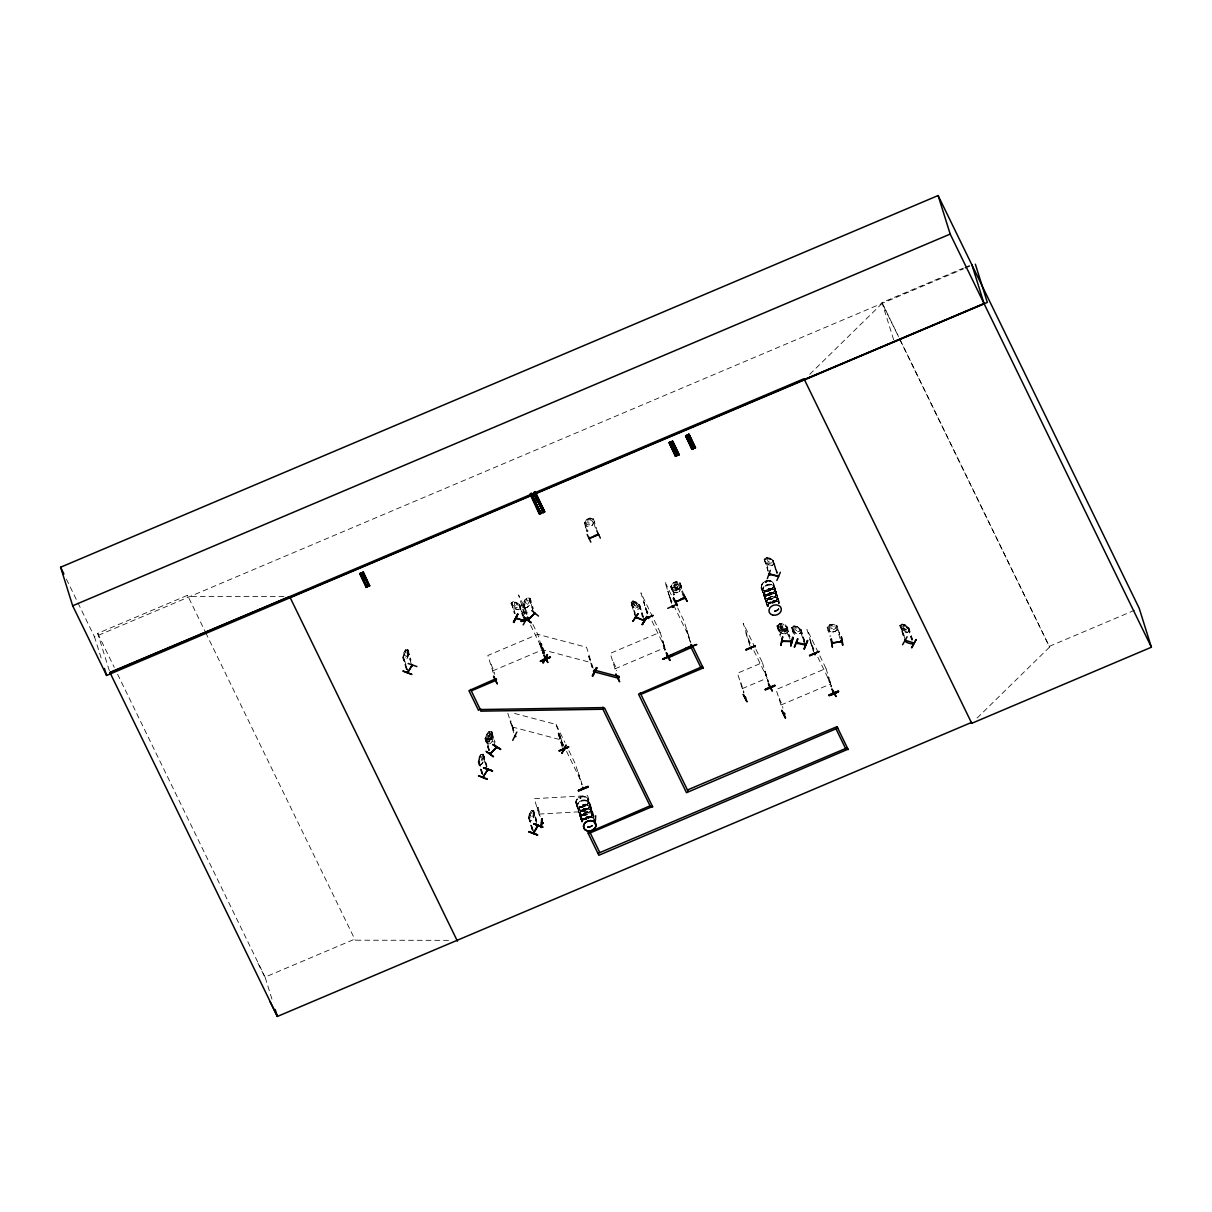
<?xml version="1.0" encoding="UTF-8"?>
<svg xmlns="http://www.w3.org/2000/svg" width="1212" height="1212" viewBox="0 0 1212 1212"><rect width="100%" height="100%" fill="white"/><g stroke="black" fill="none" stroke-linecap="round" stroke-linejoin="round"><path stroke-width="0.75" stroke-dasharray="5 3.75" d="M479.361 757.061L479.876 762.545L481.406 762.333L483.133 757.485L482.558 755.652C480.27 751.455 477.725 761.287 480.997 754.409M577.109 805.116L578.397 809.374M578.351 810.949L578.442 809.374M579.897 798.36L580.957 798.041M579.624 815.009L579.609 813.449M580.942 798.147L579.927 797.951M580.912 817.236L582.199 821.494M582.987 805.616L584.032 804.798M584.017 805.919L583.305 805.222M583.411 805.283L584.305 804.647M584.623 810.495L583.699 810.48M583.987 809.889L584.699 810.389M587.668 818.055L587.472 816.918M588.471 801.874C589.214 793.648 575.003 795.39 575.821 802.889C577.306 809.843 589.168 807.237 588.532 800.481M587.002 818.009L588.305 817.706M589.729 804.435A6.439 5.181 -17.4 0 1 580.851 810.722A6.439 5.181 -17.4 0 1 579.7 801.783A6.439 5.181 -17.4 0 1 589.729 804.435L591.077 808.571L590.547 811.464M590.986 810.207L591.032 808.843M592.274 812.434L592.289 813.994L591.092 812.994M593.547 816.494L593.456 818.07A6.348 5.106 -17.4 0 0 585.835 813.116A6.348 5.106 -17.4 0 0 582.245 821.584M762.515 589.35L762.424 590.941L762.954 588.093M764.287 592.35L764.151 596.546L766.196 598.683M763.818 594.971L763.848 593.607M765.257 582.487L766.135 581.987L765.348 582.699M765.014 599.243L765.014 597.683M765.832 582.714L766.272 582.336M766.014 582.048L765.923 581.942M766.211 603.061L766.302 601.47M769.802 594.622L769.12 594.319M761.621 588.471C765.105 595.183 777.816 588.684 772.726 582.245C766.802 576.776 757.152 585.381 762.833 591.895M773.68 601.622L772.802 601.076L772.362 602.349M775.059 590.183L775.089 588.835A6.439 5.181 -17.4 0 0 765.09 586.017A6.439 5.181 -17.4 0 0 766.242 594.956A6.439 5.181 -17.4 0 0 775.119 588.668M774.604 591.456L775.15 588.608L773.771 585.926M776.453 592.926A6.439 5.181 -17.4 0 1 767.575 599.213A6.439 5.181 -17.4 0 1 766.423 590.274A6.439 5.181 -17.4 0 1 776.453 592.926L776.377 594.441C773.847 591.411 768.635 592.183 766.408 595.198A6.348 5.106 -17.4 0 1 765.211 586.32A6.348 5.106 -17.4 0 1 775.104 588.941A6.348 5.106 -17.4 0 1 766.348 595.137L770.696 592.819L773.953 592.91M777.665 596.683L777.68 598.228L776.483 597.243M487.557 736.487L487.663 733.639C488.481 733.002 496.784 735.669 489.799 734.275L488.951 737.744L487.557 736.487L487.815 741.88L489.724 741.85L491.208 740.35L492.239 737.381L489.799 734.275M488.436 736.078L488.663 740.002L489.724 740.184L490.875 737.76L489.163 735.336L488.512 736.138M526.417 599.092L525.478 602.622L526.917 603.924L528.174 601.561L526.341 599.031M537.174 807.753L538.083 807.707L537.174 807.753L539.764 816.009M589.608 805.056L590.532 804.707L589.608 805.056L593.744 818.251M587.926 519.403L587.881 522.993L590.244 523.069L590.608 520.63L588.956 518.963L587.896 519.312M675.129 585.411L674.705 587.865L676.372 589.441L678.099 587.638L676.144 584.987M407.762 649.844L410.535 660.813M478.785 761.257L483.133 774.953M482.8 755.015L486.042 765.348M529.159 817.449L533.401 831.053M536.295 821.448L533.174 811.207M403.641 659.828L403.717 652.465L405.505 649.89L407.929 649.738L408.686 652.192C408.323 655.162 407.611 661.146 403.687 659.979M407.793 657.207L408.535 652.223M478.422 762.06L479.225 757M479.24 764.393L481.618 764.257L483.3 761.742L484.088 756.682L483.33 754.243L482.512 754.955L486.815 768.65M479.134 764.363L481.528 764.227L483.194 761.712L484.133 756.788M528.583 818.13L529.477 813.116L531.25 810.525L533.674 810.389L536.749 820.751M532.416 830.038L528.659 818.055L529.523 813.131L530.129 818.661L532.75 816.752L533.386 813.585M534.295 812.858L533.507 817.827L531.871 820.479M534.447 812.828L533.416 817.797M634.088 601.667L634.058 604.561L636.285 606.197L636.921 605.576M407.641 652.95L407.005 656.101L404.384 658.025L403.717 652.465M795.042 626.604L794.966 629.558L797.36 630.907L797.723 629.073L795.072 626.513M780.74 634.3L778.059 625.74L777.074 626.074L779.574 623.741M779.483 623.771L782.816 623.922L785.164 626.468L785.724 628.301L784.012 629.649L779.271 627.998L778.695 626.165L779.498 623.68L782.831 623.832C789.679 625.665 783.816 629.422 789.088 636.679M785.861 633.8L782.528 633.634L778.483 630.952L776.968 625.968L779.498 623.68M780.301 626.377L780.755 624.104L783.861 627.468L783.103 628.361L780.634 627.316L780.301 626.24L783.588 626.377C795.163 626.877 778.013 635.967 787.512 629.073M781.482 626.74L784.285 628.831L783.876 630.801L781.407 629.755L781.513 626.649M780.316 626.286L780.043 630.437L782.634 631.997L784.785 632.088L786.497 630.74L783.543 626.437L780.225 626.301L777.695 628.589L781.831 630.952M782.528 633.634L778.589 630.922M785.118 631.255L781.77 631.104M495.329 746.107L491.027 732.412L491.996 731.987L488.951 731.775C485.633 733.305 483.391 745.774 486.739 734.033L488.966 731.684L491.981 731.836L493.602 736.881L492.193 741.562L489.83 743.835L486.876 743.577M492.754 734.29L491.345 739.062L489.057 741.38L486.042 741.229L487.527 736.502L489.89 734.23M488.997 741.229L491.269 739.017L492.663 734.336M577.079 805.268L577.563 803.859M578.412 809.525L578.897 808.101M580.169 812.252L579.7 813.616L580.806 814.449M584.745 804.874L583.79 805.813M581.366 815.979L580.866 817.388L581.927 818.191M584.245 810.04L583.76 810.57M582.699 820.221L582.199 821.645A6.439 5.181 -17.4 0 1 587.002 816.843A6.439 5.181 -17.4 0 1 593.607 818.176L592.426 817.252M589.214 807.207L589.699 805.798M588.093 816.767L587.214 817.706M591.82 815.373L592.244 813.828L593.547 816.433M765.484 596.304L765.06 597.864L765.56 596.486M768.741 589.335L768.953 590.441M769.893 589.82L768.741 589.865M766.757 600.213L766.257 601.637L767.363 602.606M766.226 603.121L767.59 605.742L768.09 604.47M775.938 595.713L776.422 594.289L775.332 593.319M777.21 599.607L777.634 598.061L778.846 602.319A6.348 5.106 -17.4 0 0 771.226 597.365A6.348 5.106 -17.4 0 0 767.635 605.833M523.796 607.257L526.993 607.424L529.417 605.303L530.977 600.637L530.205 598.183L527.023 598.016L524.599 600.137L522.948 604.758M635.724 617.802L630.785 602.334L633.012 601L632.861 604.818L637.133 607.621L638.618 606.848L635.845 602.106L632.952 600.925M903.288 635.83L899.955 625.498L902.167 624.028L902.061 627.952L904.44 630.043L907.879 629.861L905.091 625.15L902.182 624.195L899.91 625.589L900.683 628.043L904.41 631.452C906.273 634.74 912.712 628.543 907.349 632.361M518.66 609.757L515.57 608.939L511.782 605.591L511.025 603.152L513.312 601.516L513.176 605.515L515.615 607.5L519.175 607.106L516.342 602.47L513.267 601.606M767.863 568.049L765.302 559.202L764.166 559.368L766.651 557.505L769.787 558.05L773.695 561.08M769.711 558.187L766.62 557.596L766.408 561.535L768.908 563.383L772.589 562.716L769.787 558.05L773.665 561.171L777.331 573.079M768.847 564.853L764.969 561.717L768.847 564.853L772.074 565.383L774.468 563.535L772.044 565.459M777.453 572.791L772.832 560.641L776.483 572.912M773.695 560.808L772.665 560.838M794.724 634.543L791.724 627.528L793.754 634.664M792.572 627.695L791.603 627.816M793.86 625.922L793.678 630.028L796.178 631.876L799.859 631.21L799.299 629.376L796.981 626.68L793.815 626.013L791.436 627.861L793.86 625.922L797.057 626.528L800.965 629.286L800.072 629.528M799.284 633.785C804.723 628.967 798.829 636.345 796.117 633.346L792.33 630.21M797.057 626.528L800.844 629.664M796.117 633.346L792.239 630.21M485.8 738.032L485.027 738.502L488.784 750.486M515.191 613.696L512.115 603.152L510.979 603.243L513.373 601.591M515.448 602.531L514.449 602.273L514.418 605.152L516.736 606.636L517.418 605.955L515.494 602.44M515.57 608.939L518.645 609.591M523.326 615.847L519.433 605.076L523.478 615.575M520.251 605.303L516.418 602.334L520.19 605.682M520.948 608.121L518.6 609.681M523.599 604.091L522.811 604.5L525.493 613.06M532.689 609.166L529.614 598.864M544.733 653.556L541.628 643.648L539.825 644.057L540.537 643.451M544.067 652.177L541.628 643.648M513.706 732.715L510.237 720.898L514.161 731.018M513.494 729.639L511.055 721.11M588.668 656.404L589.638 656.359L588.668 656.404L592.289 667.963M562.232 747.077L558.247 733.593L559.702 734.351L563.004 746.031M562.535 745.638L559.383 734.487M907.409 632.27C898.319 628.286 897.865 625.907 909.621 630.967L908.758 628.513L900.228 625.286L904.243 635.815M907.985 628.255L908.955 628.104L912.712 640.087M908.955 628.104L905.167 625.013L908.848 628.513M478.846 761.151L482.149 773.938M532.113 829.932L528.796 817.252L529.492 820.509M533.674 810.389L533.128 810.979M631.058 602.106L634.815 614.105M643.436 617.105L639.678 605.121L635.921 601.97L639.572 605.53M639.678 605.121L643.269 617.378M635.876 602.061L638.163 609.394L640.39 607.894L638.103 609.303L635.194 608.333L631.558 604.773L635.285 608.212M595.456 528.174L592.638 519.357L593.486 518.994L589.82 518.145L586.729 519.478L584.335 523.16L586.684 519.403L589.85 518.054L593.774 519.251L592.88 519.433M594.501 521.63L592.123 525.432L588.987 526.735L585.138 525.69M672.296 591.623L676.251 592.744L679.387 591.486L676.22 592.835L672.327 591.714L670.721 586.653L673.145 582.927M678.478 588.835L680.78 585.138L677.023 584.154L673.887 585.411L673.751 590.335L676.235 590.941L679.887 587.744L679.311 585.911L677.023 584.154L673.993 585.548C666.267 592.138 681.705 590.805 680.886 585.351M681.705 587.638L679.311 591.441L681.735 587.729L680.129 582.669C679.644 583.29 672.19 579.154 672.418 586.063L672.993 587.896L677.508 587.623L679.114 585.305L676.251 581.715M405.066 651.132L404.611 654.934L405.808 656.086L406.581 653.48L404.959 651.102M406.353 669.297L402.596 657.298L403.399 656.51L407.641 670.418M411.307 664.131L407.02 650.42L407.883 649.844M406.656 669.403L403.475 656.722M480.558 755.667L482.073 758L481.3 760.621L480.103 759.469L480.452 755.637M481.846 773.817L478.089 761.833L478.907 761.348M530.811 811.782L530.371 815.57L531.553 816.736L532.326 814.116L530.72 811.737M576.367 800.117L577.23 798.859M584.426 805.692L584.563 804.738M580.154 812.222C582.169 808.359 587.926 806.783 591.138 810.131M587.032 817.085L586.972 818.1M591.759 815.221L589.744 817.736M770.135 589.108L768.772 589.077L769.347 589.971M765.545 596.471L766.348 595.031M772.256 601.561L773.089 601.303M772.802 601.425L773.635 601.743M773.604 602.061L773.923 601.228M776.331 600.894L777.15 599.455M829.765 624.786L827.145 627.907L829.781 624.877L833.053 624.256L837.159 625.892M832.023 631.997L835.371 631.422L837.931 628.346L835.386 631.513L832.008 632.164L827.902 630.27L832.038 632.088M489.042 750.652L485.285 738.669L485.936 737.85L489.648 750.031M491.89 731.957L491.027 732.412M772.392 601.364L772.423 601.334A6.439 5.181 -17.4 0 1 779.074 602.622M524.599 600.137L524.887 605.515L526.902 605.561L529.614 601.243L527.038 597.925L530.114 598.304M809.752 374.296L882.23 303.288L898.804 337.33M977.13 718.049L1049.607 647.057L899.395 338.315M525.735 613.257L523.69 604.227M526.887 607.47L529.417 605.303M768.938 589.108L768.559 590.229M770.029 590.002L768.953 590.32M771.317 589.82L772.514 588.759M776.286 600.728L773.665 602.788L775.074 601.803M590.895 816.479L588.229 818.373A6.348 5.106 -17.4 0 0 590.289 809.525A6.348 5.106 -17.4 0 0 580.033 812.631A6.348 5.106 -17.4 0 0 586.608 818.812A6.348 5.106 -17.4 0 1 580.033 812.631A6.348 5.106 -17.4 0 1 590.289 809.525A6.348 5.106 -17.4 0 1 588.199 818.327M674.372 594.834L671.569 586.017L674.251 594.577M777.21 595.456L777.725 596.819M584.472 806.389L585.926 805.586M583.623 808.904L580.957 810.783L579.669 813.616L578.775 812.343M671.615 586.184L670.721 586.366L673.539 595.183M679.19 582.972L683.326 596.546M109.338 670.675L97.687 633.361L187.512 595.304L204.919 631.043M893.653 339.769L882.003 302.576L963.192 268.185M964.919 267.458L970.1 265.261M101.126 657.949L94.536 636.936L963.419 268.912M965.146 268.17L970.327 265.973M587.017 531.432L584.335 522.872L585.184 522.523L587.987 531.341M673.115 582.972L676.281 581.624L680.174 582.745M675.342 582.457L673.933 585.411L675.614 587.002L677.326 585.199L675.311 582.381M670.857 586.623L671.69 586.335M675.372 590.229L678.584 588.956M492.678 670.887L542.552 649.753L591.395 662.676M647.466 613.772L640.921 592.85L660.101 632.255L610.227 653.389L615.741 670.993M615.06 668.797L664.933 647.662L651.344 619.756M756 649.511L762.393 662.646L737.457 673.205L743.607 692.734M742.289 688.613L767.226 678.053L753.637 650.147M813.707 650.647L806.828 629.058L826.008 668.463L776.134 689.598L781.649 707.217M780.967 705.005L830.841 683.886L817.252 655.965M271.942 999.082L265.064 977.114L354.889 939.073L355.237 940.194L449.5 940.345M1049.38 646.344L1137.477 609.03M524.251 614.348L521.478 604.303L524.387 613.227M543.127 653.071L540.022 643.178L541.491 643.936M491.511 664.221C489.89 663.949 495.102 671.1 494.738 674.387M671.478 603.485L667.857 591.138L671.796 603.349M647.147 613.908L643.86 602.212L647.269 612.787M690.022 641.557L686.719 629.861L690.34 642.224M664.979 649.344L662.722 640.951L664.782 650.223M664.661 649.965L662.07 641.724L662.919 641.36M613.878 662.131C612.302 661.888 616.984 667.403 616.59 670.645M745.819 632.74L749.955 645.935M764.681 671.478L768.135 682.341M578.26 772.408L582.199 784.634M831.205 686.219L828.629 677.16L827.978 677.932L828.826 677.569M779.786 698.354C778.18 698.067 783.27 704.96 782.891 708.247M740.82 682.401L744.032 692.552M769.044 588.971L769.438 589.168M771.999 603.106L773.62 602.606M583.684 809.071L588.547 808.662M585.229 522.902L584.457 523.13L587.138 531.689M839.719 634.512L837.037 625.937L836.098 625.831L836.992 625.665L839.674 634.224M773.014 601.046L773.301 600.97A6.439 5.181 -17.4 0 1 779.786 603.531M583.033 805.541L584.305 806.147L584.669 804.844M581.199 807.025L582.866 806.889M483.421 754.273L480.906 754.379L483.376 754.379M539.052 814.085L592.41 811.055M529.341 820.585L531.78 820.342M284.002 596.592L187.86 596.425L187.512 595.304M777.877 625.937L780.679 634.588M785.846 626.316L786.755 626.452M777.104 625.998L778.028 626.134M489.072 741.289L486.194 741.229M519.145 605.227L522.508 615.635M768.544 580.593L770.135 580.806M768.741 603.015L770.332 603.243A6.318 5.09 -17.4 0 1 766.181 595.592A6.318 5.09 -17.4 0 1 776.68 594.728A6.318 5.09 -17.4 0 1 771.999 603.015A6.318 5.09 -17.4 0 0 776.68 594.759A6.318 5.09 -17.4 0 0 766.181 595.622A6.318 5.09 -17.4 0 0 770.377 603.182M770.393 603.409L766.166 601.546L764.969 599.092M900.743 625.71L905.167 639.512M764.333 559.323L765.105 559.55M511.797 603.303L514.373 613.484M792.345 628.043L794.602 634.83M514.524 713.444L556.126 724.458L564.928 742.517M512.131 726.942L560.959 739.865L563.353 744.789M558.096 733.866L558.914 734.093M510.085 721.17L510.903 721.398M907.924 628.058L912.015 638.648M900.062 625.559L900.864 625.816M902.107 624.119L905.167 625.013M634.043 601.743L636.588 604.5M631.694 602.773L635.982 616.363M407.838 649.708L410.989 660.116M405.414 649.844L407.065 651.117M482.512 754.955L483.27 754.364L487.027 766.363M531.159 810.495L532.825 811.752M763.59 590.471L764.999 591.047M584.745 796.572L586.169 797.148M581.942 818.206L586.653 819.009L581.987 818.373L579.972 816.176M489.027 731.836L491.466 734.942L488.966 739.396L487.042 739.426L486.679 734.002M492.193 741.562L489.906 743.88M589.865 518.221L592.729 521.811L589.077 524.993L586.593 524.402L586.684 519.403M772.695 585.123L773.892 586.032M774.029 589.365L775.225 590.289M777.816 601.485L779.028 602.409M763.666 593.516L764.863 594.425M587.305 800.874L588.502 801.799M588.638 805.132L589.835 806.041M589.941 809.071L591.926 811.267M578.275 809.268L579.472 810.192M775.104 590.183L776.468 592.804A6.439 5.181 -17.4 0 1 767.499 598.986A6.439 5.181 -17.4 0 1 766.348 590.047A6.439 5.181 -17.4 0 1 776.377 592.713M776.468 594.198L777.316 595.501M779.68 603.409L778.907 602.303L778.407 603.576A6.439 5.181 -17.4 0 0 771.938 596.849A6.439 5.181 -17.4 0 0 767.484 605.636A6.348 5.106 -17.4 0 1 773.135 600.697A6.348 5.106 -17.4 0 1 779.634 603.318L778.513 599.788M763.787 593.622L762.424 591.001M588.381 801.693L589.744 804.313A6.439 5.181 -17.4 0 1 580.775 810.495A6.439 5.181 -17.4 0 1 579.624 801.556A6.439 5.181 -17.4 0 1 589.653 804.207M258.005 963.343L265.413 978.251M882.003 302.576L898.577 336.603M899.622 339.027L1049.607 647.057M811.661 644.481L814.055 649.405M755.197 647.859L743.214 623.241L750.077 644.829M748.031 638.648L750.44 643.572M671.327 594.895L664.918 581.76L671.478 602.682M677.72 608.03L684.113 621.165L690.87 643.072M669.751 597.183L672.948 603.743M673.751 605.394L688.946 636.588M645.754 608.257L648.147 613.196M594.395 521.645L592.077 525.341M527.341 612.999L518.539 594.94L524.584 614.211M532.932 624.498L537.734 634.346L543.764 653.616M523.372 610.348L524.978 613.636M530.568 625.134L542.552 649.753M568.913 750.713L575.321 763.848L581.866 784.77M566.549 751.349L580.139 779.271M205.737 632.755L355.237 940.194M97.687 633.361L114.261 667.388M117.579 674.205L265.064 977.114M66.387 579.139L77.159 601.243M77.977 602.94L94.536 636.936M662.388 641.087L665.297 650.011M540.022 643.178L543.446 653.753M908.136 627.846L911.894 639.83M907.955 628.074L911.742 640.103M900.228 625.286L903.44 635.558M836.098 625.831L840.386 639.527M828.144 627.361L830.856 636.209M827.235 627.528L829.962 636.376M826.008 668.463L831.735 687.068M827.978 677.932L830.69 686.431M809.752 639.239L813.373 650.783M810.464 641.86L813.57 651.768M800.965 629.286L804.723 641.284M804.601 641.557L800.844 629.573L799.89 629.286L804.283 643.117M800.117 629.134L804.935 644.542M772.832 560.641L777.665 576.048M791.724 627.528L793.86 634.376M773.362 583.396L774.483 586.956M774.71 587.668L775.816 591.198M776.059 591.91L778.286 599.076M786.83 626.165L789.982 636.724M785.937 626.119L790.224 639.815M764.439 559.035L768.196 571.019M764.196 559.277L768.09 571.307M777.165 625.695L780.331 636.27M763.06 592.607L764.166 596.137M764.408 596.849L766.635 604.015M766.863 604.727L767.423 606.485M762.393 662.646L768.559 682.159M765.014 671.342L768.105 681.235M679.887 582.487L683.22 593.016M660.101 632.255L665.63 649.874M638.875 604.833L642.466 617.105M632.906 601L635.194 608.333M631.861 602.394L635.073 612.666M593.486 518.994L596.834 529.523M593.122 668.191L586.563 647.269L537.734 634.346L487.845 655.465L493.89 674.736M588.82 656.131L592.441 667.676M529.871 598.122L533.341 608.575M529.22 598.713L533.522 612.408M540.81 643.436L543.915 653.329M594.138 816.555L587.578 795.633L534.219 798.678L539.749 816.297M539.688 643.799L542.794 653.707M587.971 799.147L589.093 802.708M589.32 803.42L593.774 817.964M523.736 603.955L526.917 614.378M523.463 603.909L526.69 614.196M519.433 605.076L523.72 618.787M559.383 733.684L563.322 745.895M556.126 724.458L562.686 745.365M558.247 733.593L561.853 745.138M576.351 804.071L577.442 807.646M577.669 808.359L578.775 811.904M579.018 812.616L581.245 819.766M581.457 820.479L582.033 822.251M511.282 602.925L514.509 613.196M538.083 807.707L540.643 816.252M507.828 713.232L513.327 730.791M533.219 810.373L536.446 820.645M532.765 811.07L537.067 824.766M528.796 817.252L533.098 830.947M491.633 731.79L495.117 742.229M485.633 737.881L489.39 749.864M482.967 754.258L486.724 766.242M478.543 761.136L482.83 774.832M407.474 649.723L410.686 659.995M403.051 656.601L407.338 670.297M579.578 814.858L580.018 816.327M578.366 811.01L578.76 812.313M768.938 603.318A6.318 5.09 -17.4 0 1 766.62 595.577A6.318 5.09 -17.4 0 1 776.498 594.759A6.318 5.09 -17.4 0 1 773.695 602.925M778.665 608.545A6.348 5.106 -17.4 0 1 772.832 611.015M778.801 608.833A6.439 5.181 -17.4 0 1 772.892 611.333M767.62 605.864A6.439 5.181 -17.4 0 1 773.211 600.879M768.559 606.288A6.439 5.181 -17.4 0 1 767.287 599.395A6.439 5.181 -17.4 0 1 775.619 596.865A6.439 5.181 -17.4 0 1 778.331 603.318M768.529 605.985A6.348 5.106 -17.4 0 1 767.287 599.183A6.348 5.106 -17.4 0 1 775.498 596.683A6.348 5.106 -17.4 0 1 778.18 603.046M778.877 609.257A6.348 5.106 -17.4 0 1 773.044 611.727M767.847 606.333A6.348 5.106 -17.4 0 1 769.165 603.743M770.347 602.697A6.348 5.106 -17.4 0 1 779.074 602.925M778.877 609.045A6.439 5.181 -17.4 0 1 772.953 611.56M767.681 606.091A6.439 5.181 -17.4 0 1 772.468 601.303M586.729 819.176A6.318 5.09 -17.4 0 1 580.033 813.479A6.318 5.09 -17.4 0 1 589.547 809.449A6.318 5.09 -17.4 0 1 589.729 817.903M582.033 821.175A6.439 5.181 -17.4 0 1 585.669 812.585A6.439 5.181 -17.4 0 1 593.41 817.706M582.018 820.872A6.348 5.106 -17.4 0 1 585.608 812.404A6.348 5.106 -17.4 0 1 593.244 817.464M592.304 826.069A6.348 5.106 -17.4 0 1 587.653 827.493M583.775 819.509A6.348 5.106 -17.4 0 1 592.562 817.812M592.213 825.66A6.439 5.181 -17.4 0 1 585.911 826.872M592.274 825.887A6.439 5.181 -17.4 0 1 587.562 827.311M582.76 820.479A6.439 5.181 -17.4 0 1 593.683 818.388M592.077 825.357A6.348 5.106 -17.4 0 1 585.866 826.554M487.83 738.547L489.572 739.199L488.951 742.35L490.087 739.138L492.193 739.062L490.36 738.411L490.996 735.411L489.83 738.456L487.83 738.547M679.599 589.168L676.857 588.623L675.099 591.153L676.205 588.517L673.993 587.365L676.599 587.926L678.341 585.517L677.281 588.062L679.599 589.168M786.103 631.876L783.24 630.255L781.346 631.71L782.543 629.876L780.255 627.952L782.967 629.543L784.831 628.18L783.679 629.937L786.103 631.876M903.258 624.831L903.258 627.68L905.515 629.27L905.834 627.543L903.319 624.756M830.993 624.983L830.871 628.361L833.371 628.876L833.795 626.665L830.993 624.983M767.757 558.111L767.696 561.065L770.09 562.413L770.453 560.58L767.802 558.02M785.8 633.634L788.406 631.422L785.8 633.634M829.781 624.877L829.493 629.422L832.099 630.467L836.022 628.18L833.053 624.256L829.781 624.877M591.804 811.07L592.304 812.585L591.895 811.116M767.681 599.395A6.348 5.106 -17.4 0 0 776.438 593.183A6.348 5.106 -17.4 0 0 766.545 590.577A6.348 5.106 -17.4 0 0 767.681 599.395M765.014 590.85A6.348 5.106 -17.4 0 0 773.771 584.654A6.348 5.106 -17.4 0 0 763.878 582.033A6.348 5.106 -17.4 0 0 765.014 590.85A6.318 5.09 -17.4 0 0 773.741 584.669A6.318 5.09 -17.4 0 0 763.893 582.063A6.318 5.09 -17.4 0 0 765.03 590.835M768.741 602.697A6.318 5.09 -17.4 0 0 777.453 596.516A6.318 5.09 -17.4 0 0 767.605 593.91A6.318 5.09 -17.4 0 0 768.741 602.697M765.136 591.198A6.318 5.09 -17.4 0 0 773.847 585.017A6.318 5.09 -17.4 0 0 763.999 582.411A6.318 5.09 -17.4 0 0 765.136 591.198M767.469 598.683A6.348 5.106 -17.4 0 0 776.21 592.471A6.348 5.106 -17.4 0 0 766.317 589.85A6.348 5.106 -17.4 0 0 767.469 598.683M766.166 594.744A6.439 5.181 -17.4 0 0 775.044 588.456A6.439 5.181 -17.4 0 0 765.014 585.805A6.439 5.181 -17.4 0 0 766.166 594.744M766.135 594.425A6.348 5.106 -17.4 0 0 774.877 588.229A6.348 5.106 -17.4 0 0 764.984 585.608A6.348 5.106 -17.4 0 0 766.135 594.425M582.29 815.146A6.348 5.106 -17.4 0 0 591.047 808.949A6.348 5.106 -17.4 0 0 581.154 806.328A6.348 5.106 -17.4 0 0 582.29 815.146M582.184 814.964A6.439 5.181 -17.4 0 0 591.062 808.692A6.439 5.181 -17.4 0 0 581.033 806.025A6.439 5.181 -17.4 0 0 582.184 814.964M579.624 806.631A6.348 5.106 -17.4 0 0 588.381 800.435A6.348 5.106 -17.4 0 0 578.488 797.814A6.348 5.106 -17.4 0 0 579.624 806.631M579.745 806.965A6.318 5.09 -17.4 0 0 588.471 800.799A6.318 5.09 -17.4 0 0 578.609 798.193A6.318 5.09 -17.4 0 0 579.745 806.965M582.063 814.434A6.348 5.106 -17.4 0 0 590.82 808.237A6.348 5.106 -17.4 0 0 580.927 805.616A6.348 5.106 -17.4 0 0 582.063 814.434M580.957 810.904A6.348 5.106 -17.4 0 0 589.714 804.692A6.348 5.106 -17.4 0 0 579.821 802.071A6.348 5.106 -17.4 0 0 580.957 810.904M582.108 814.752A6.439 5.181 -17.4 0 0 590.986 808.465A6.439 5.181 -17.4 0 0 580.957 805.813A6.439 5.181 -17.4 0 0 582.108 814.752M580.745 810.177A6.348 5.106 -17.4 0 0 589.486 803.98A6.348 5.106 -17.4 0 0 579.594 801.359A6.348 5.106 -17.4 0 0 580.745 810.177M585.744 812.797A6.439 5.181 -17.4 0 0 582.093 821.388A6.348 5.106 -17.4 0 1 586.941 816.661A6.348 5.106 -17.4 0 1 593.456 817.964A6.439 5.181 -17.4 0 0 585.744 812.797"/><path stroke-width="1.5" d="M635.633 617.817L636.603 618.105L636.467 617.12M644.042 620.241L643.527 619.696M743.395 694.4L747.016 701.839L743.198 694.491M403.111 671.221L411.883 674.463L403.081 670.918M478.619 775.786L487.088 779.377M537.522 834.795L528.826 831.568M537.567 835.129L528.871 831.902M745.38 697.188L745.698 697.794M745.759 698.097L745.047 697.324M769.923 687.871L769.332 686.325M769.802 686.219L770.271 687.78L769.665 686.189M407.262 672.054L407.671 672.902L412.474 664.6M482.709 776.574L482.876 777.331L483.421 776.468M533.189 833.265L537.931 825.13M541.688 819.115L541.022 827.523L542.052 818.827M541.491 827.417L542.112 818.812M542.612 822.903L542.885 822.706M594.577 820.085L594.395 819.524M594.228 819.782L594.562 820.13M595.122 824.145L595.668 815.767M493.542 756.439L486.103 751.334L493.239 756.849M583.427 788.451L582.911 787.27M672.327 606.606L672.721 607.424L672.145 606.045M667.282 656.556L667.963 657.04L667.373 655.798M814.206 654.101L814.949 654.586L814.373 653.207M604.606 707.99L602.94 709.247L480.725 711.156L480.785 709.05M650.753 807.268L602.94 709.247L603 707.126M531.083 622.71L524.099 617.135M589.062 538.325L598.41 534.371M598.243 533.81L598.44 534.674L589.274 538.613L589.047 537.613L589.183 538.582L589.896 537.931M598.531 534.674L597.592 535.098M675.463 601.819L684.765 597.561M684.628 597.304L683.947 598.183M544.688 659.495L545.248 658.873M617.772 677.947L617.756 677.22M783.679 714.156L784.664 714.095M833.28 692.022L833.72 693.37L833.568 692.385M780.967 645.435L782.664 636.739L780.846 645.117M782.831 641.451L782.619 640.542L782.71 641.481M790.466 641.406L790.527 641.254M790.724 641.845L790.527 640.921M793.178 637.557L790.83 645.905L793.148 637.527M790.83 645.905L792.603 637.239M590.835 542.097L587.169 534.492M673.614 598.243L677.326 605.652L673.236 598.425M781.876 710.565L785.512 717.989L781.831 710.596M785.406 717.974L781.846 710.262M496.056 747.38L496.617 746.728M408.171 672.221L407.702 671.448M412.201 665.933L411.974 664.615M482.921 777.24L487.845 769.59L483.149 776.74M483.376 777.316L483.603 776.18M487.785 770.438L487.709 769.635L487.694 770.468M537.598 826.478L537.734 825.266M533.007 832.705L533.522 833.523L538.052 825.781M598.44 534.674L597.546 534.462M676.372 600.985L675.811 602.076L675.281 601.258M545.294 658.267L546.021 658.798M832.689 692.658L832.917 693.673L833.75 692.946M528.629 619.483L527.962 618.771M527.887 620.105L534.84 613.075M770.302 570.352L767.347 578.594M770.105 574.23L769.09 574.791M777.331 575.912L778.407 576.503L768.878 574.155M777.801 575.988L777.392 575.473M776.877 580.472L780.361 572.261M794.617 647.087L797.541 638.86M794.224 647.026L797.92 638.906M807.404 640.451L804.162 648.95L807.631 640.754M804.162 648.95L807.586 640.739M528.811 831.614L537.507 834.871M831.962 642.966L832.932 642.754M840.84 640.572L840.931 641.602L841.931 641.057M517.509 614.272L513.403 622.332L517.827 614.136M517.888 614.12L513.918 622.468M515.903 618.665L516.085 617.711M523.19 624.877L527.599 616.953M618.893 676.144L618.256 678.19L593.835 671.736L594.486 669.691M543.309 662.888L547.43 654.631M547.43 654.874L542.9 662.828L547.385 654.647M516.797 732.093L512.737 740.35M594.244 671.1L594.425 672.069L593.789 671.493M596.486 667.615L592.426 675.932L597.016 668.009M592.426 675.932L596.531 667.645M596.668 667.918L592.91 676.038M565.959 745.107L561.853 753.394L566.095 745.38M902.592 644.739L907.091 636.77M905.637 640.284C902.349 641.693 914.545 645.738 913.53 642.875L904.788 640.103M913.333 643.239L912.939 642.633M916.03 639.451L911.969 647.738M911.5 647.617L916.151 639.724M638.118 613.726L632.831 621.362L638.027 613.651M643.602 620.589L643.678 619.635M646.86 616.499L642.224 624.604L646.814 616.469M647.375 616.923L642.224 624.604L647.026 616.802M563.671 748.562L564.247 749.97M648.344 617.862L648.465 616.984M648.147 617.12L648.708 618.514L648.647 617.105M672.13 606.242L673.039 607.288L672.705 606.47M582.76 787.967L583.033 788.618M667.206 656.601L667.054 655.934M750.637 648.253L750.44 647.511M750.925 648.814L751.182 648.011M833.871 693.249L832.947 692.143M544.991 657.889L546.324 659.343M408.156 663.494L416.913 666.57M489.86 753.909L496.465 747.198M541.9 823.175L542.991 823.069M542.779 823.463L542.643 822.478M531.068 622.392L524.114 617.12M832.068 642.951L841.961 641.33L841.658 640.512L841.764 641.466L832.008 643.254M534.947 613.757L534.598 612.893M496.738 747.486L496.359 746.562M362.994 572.579L368.721 586.244L369.736 585.82L363.433 572.382L359.797 573.867L360.615 573.367L359.828 573.867L366.206 587.275M360.494 573.594L367.206 586.85L366.115 587.29L367.175 586.881M362.343 572.837L363.161 572.397M544.355 511.858L539.355 514.161L530.008 494.011M543.173 512.631L533.704 492.511L543.173 512.631L543.885 512.328L534.401 492.223M679.144 454.758L672.493 441.153L669.357 442.441L675.523 456.242L669.191 442.819L672.827 441.335L679.129 454.773L678.038 455.212L671.721 441.789L678.053 455.212M669.251 442.819L675.584 456.227L676.569 455.833L669.645 442.653M672.539 441.289L678.523 455.03M691.961 449.288L685.568 435.881L688.855 434.214L695.491 447.849L689.189 434.411L688.143 434.85L688.855 434.214M695.097 448.001L688.295 434.608L694.476 448.258L695.506 447.834M675.508 456.242L678.644 454.954M691.87 449.304L695.203 447.758M686.371 435.381L692.961 448.879L685.765 435.638L691.931 449.304M694.476 448.258L695.233 447.849M528.538 619.635L528.19 618.696M412.201 665.206L407.368 672.796L407.217 672.039M407.823 672.766L407.565 671.509M533.583 833.401L533.31 832.144M489.678 753.228L490.042 754.152L496.814 747.334M542.855 823.448L541.734 822.615M483.679 767.908L492.405 771.105M533.962 823.993L542.628 827.251M531.78 610.545L538.461 616.06M523.811 617.802L531.159 622.71M769.802 687.628L769.878 686.765M778.619 576.23L769.226 573.821M805.889 644.723L796.511 642.315M781.952 640.466L781.967 641.436L791.3 641.345M677.175 605.349L673.599 597.94M615.908 674.069L619.605 681.78L616.06 674.372M563.035 748.38L563.853 749.531L562.747 748.713M362.373 572.837L369.054 586.108M366.312 587.123L369.751 585.805M530.614 493.769L539.658 513.918M530.932 493.632L540.991 513.509L531.432 493.42M534.704 492.087L544.794 511.949L535.31 491.845M543.43 512.373L534.765 493.799M671.918 441.622L678.114 455.197M692.734 448.864L692.082 449.061M496.026 679.038L496.405 680.008L496.314 679.19M618.408 676.947L618.771 677.917L618.681 677.114M783.861 714.035L784.77 714.08L784.316 713.156M534.598 613.575L527.568 619.983L527.462 619.226M534.447 614.287L533.886 613.439M527.508 619.256L527.856 619.529M796.329 643.208L805.738 645.042L805.556 644.042M492.86 744.471L500.753 749.243L493.042 744.653M500.45 749.486L492.981 744.668M496.405 680.008L495.223 679.462M516.16 618.317L525.175 620.741L524.857 620.044M563.11 748.986L563.989 749.258M830.902 639.103L832.417 646.875M971.827 264.519L984.129 303.773L106.611 675.463L72.675 605.773L60.6 567.231L938.118 195.541L1139.204 608.288L1151.4 647.223L971.63 723.367L971.236 722.564M72.675 605.773L950.193 234.083L938.118 195.541M290.047 597.41L984.023 303.454M596.804 530.704L600.349 538.098M594.35 535.643L597.607 535.022M683.538 594.047L687.189 601.47L683.144 594.213M680.735 599.137L683.644 597.895M675.675 602.046L684.841 598.152M480.179 709.126L478.513 710.368L468.923 690.673L495.526 678.856M496.223 680.296L471.286 690.855M692.31 645.345L667.524 656.389L668.221 657.828L693.006 646.784M837.795 728.048L686.492 792.678L638.542 694.158L702.551 666.509M703.248 667.948L640.906 694.355M848.082 749.183L598.849 855.293L587.865 832.72L650.056 805.828M837.098 726.609L687.462 789.982M652.571 806.495L588.411 833.674M109.883 672.402L289.668 596.592L457.424 941.163M804.374 379.553L987.326 302.409L975.357 264.201M521.221 621.241L530.674 617.408L521.312 621.317M521.357 621.529L530.75 617.62M526.099 619.074L526.69 620.271M543.764 655.253L547.794 662.419M540.582 660.904C570.291 649.465 520.509 669.66 549.96 656.995M496.344 679.644L495.663 680.265L495.375 679.311M540.673 661.222L550.051 657.283M667.736 608.348L676.978 604.167M653.071 615.348L643.602 619.165M643.739 619.438L653.116 615.529M497.223 683.871L493.572 676.144L497.132 683.553M666.661 652.935L670.175 660.328M691.067 644.935L691.931 645.829M696.627 644.542C682.947 650.056 678.826 650.602 696.627 644.542M662.949 658.813C692.203 647.208 643.072 667.66 672.327 654.904M617.862 677.902L618.832 677.811L617.59 677.387M663.055 659.131L672.433 655.192M745.895 649.556L755.364 645.723L746.077 649.965M746.016 649.814L755.273 645.632M559.141 750.622L568.701 747.122L559.338 751.046M559.277 750.895L568.61 746.804M809.51 655.374L818.964 651.526L809.707 655.783M809.646 655.647L818.979 651.556M765.378 689.583C794.254 676.872 745.88 697.976 774.907 686.007M774.65 685.371L765.257 689.219M578.488 790.269C607.742 778.665 558.641 799.102 587.865 786.361M578.775 790.966L588.153 787.088M832.038 689.37L836.098 696.567L831.947 689.052M833.508 692.582L833.401 693.37M828.856 695.021C847.824 686.477 834.28 694.915 828.993 695.415M828.963 695.355L838.234 691.113M829.144 695.718L838.522 691.825M531.159 495.723L535.855 493.784M531.795 497.087L536.492 495.147M532.765 499.132L537.461 497.193M533.613 500.95L538.31 499.011M686.84 437.926L689.961 436.623M360.6 573.458L366.812 587.017L359.964 573.488L363.1 572.2L369.251 586.017L363.1 572.2M360.646 574.988L363.782 573.7M534.583 502.98L539.279 501.041M364.206 574.609L361.04 575.761M691.825 440.562L688.643 441.713M361.721 577.26L364.842 575.973M691.643 447.455L694.279 446.364M675.266 454.394L677.917 453.303M691.431 447.698L694.567 446.41M675.069 454.636L678.205 453.333M538.704 511.752L543.385 509.813M692.279 448.819L694.915 447.728M675.917 455.757L678.553 454.667M365.676 585.684L368.812 584.381M768.484 683.826L772.317 691.128L768.499 683.735M832.735 642.557L832.947 642.345M832.917 643.163L831.796 642.405M666.721 656.571L667.161 657.419L666.782 656.449M783.664 713.429L784.028 714.413L783.497 713.595M595.228 820.463L595.092 819.479M843.007 645.132L841.34 636.785L842.431 644.951M544.218 655.01L547.763 662.419M666.115 652.829L669.63 660.237M692.931 448.894L686.371 435.472M531.098 493.42L540.946 513.54M791.481 641.905L791.391 640.921M496.147 748.046L495.678 747.137M782.119 641.027L791.633 641.542M594.456 820.176L595.365 820.13M594.441 820.463L595.062 819.903M480.937 709.535L603.152 707.611M526.356 619.726L526.266 619.196M516.509 618.287L516.721 617.893M524.644 620.438L524.826 620.089M524.811 621.044L515.706 618.029M675.932 456.076L669.357 442.441M594.637 670.175L619.044 676.629M546.385 658.995L545.597 658.222M514.827 736.563L515.979 736.548L514.782 735.714M783.937 714.383L784.588 713.323M483.543 767.711L492.617 770.832L483.588 767.681M478.619 775.741L487.375 778.998M542.84 826.932L533.81 823.827L542.552 827.023M769.181 574.776L768.999 573.867M796.36 643.269L796.269 642.36M562.944 749.319L562.898 748.44M541.885 823.463L541.946 822.509M691.022 644.769L691.37 645.526M691.416 646.041L691.582 645.208L691.87 645.951M526.175 620.483L525.766 619.211M545.309 658.495L545.142 659.328L544.673 658.025M269.988 1001.551L277.396 1016.459L971.357 722.503L971.751 723.322L803.98 378.75L110.019 672.69L277.396 1016.459L275.215 1009.505M950.193 234.083L1151.4 647.223M837.25 727.094L848.233 749.667M692.461 645.829L703.399 668.418M604.758 708.475L652.723 806.98M495.678 679.341L496.375 680.78M480.331 709.596L470.589 689.416M60.6 567.231L63.918 574.033M688.295 434.608L694.824 448.122M677.705 455.015L676.75 455.409M670.009 442.319L676.372 455.803M535.689 493.42L544.446 511.964L534.886 491.875M531.114 493.284L540.9 513.555M368.312 586.063L367.357 586.457M359.964 573.488L366.372 587.108M905.515 640.663L905.016 640.087M831.462 639.027L832.356 647.178M832.962 692.234L833.311 693.34M847.385 747.743L598.001 853.384M845.567 748.516L835.977 728.821M814.419 653.283L814.949 654.586M814.055 653.344L814.994 654.51M804.768 643.981L804.904 644.89M778.286 575.548L778.119 575.958M797.163 642.436L797.375 643.405M769.893 573.943L770.105 574.912M781.725 640.542L781.664 640.83M690.613 437.986L687.431 439.153M691.173 439.198L688.007 440.35M689.537 435.714L686.371 436.881M750.758 647.375L751.334 648.768M674.811 446.122L671.645 447.289M683.75 597.577L684.129 598.546M683.689 597.698L683.901 598.561M700.733 667.282L691.143 647.572M675.432 601.107L675.811 602.076M672.645 606.015L673.039 607.288M644.284 619.847L644.299 620.877L635.452 617.196M635.861 616.908L636.77 617.832M635.618 616.938L644.587 620.559M688.158 791.421L640.209 692.916M589.699 537.34L590.077 538.31M594.395 671.236L593.425 671.115M593.607 670.918L593.835 671.736M544.415 658.54L544.779 659.51L544.294 658.858M599.819 852.612L590.229 832.902M524.038 620.059L524.175 620.877M564.05 748.531L564.58 749.834M515.842 617.756L516.024 618.726M490.557 752.894L489.618 753.409M490.299 752.728L490.739 753.576L490.148 752.743M487.966 769.135L487.694 769.726M487.133 769.696L487.588 770.559M104.414 668.463L106.611 675.463M363.403 578.351L364.873 578.23L363.403 578.351M672.796 447.289L674.266 447.183L672.796 447.289M689.158 440.365L690.628 440.41L689.219 440.198M673.13 442.516L670.039 443.94L673.13 442.516M673.554 443.425L670.463 444.849L673.599 443.562M674.205 444.789L671.115 446.213L674.236 444.925M675.417 447.349L672.327 448.788L675.417 447.349M365.373 577.048L362.282 578.472L365.373 577.048M366.024 578.412L362.933 579.836L366.024 578.412M583.123 788.709L582.593 787.482L583.063 788.709M772.605 615.045A6.318 5.09 -17.4 0 0 781.331 608.878A6.318 5.09 -17.4 0 0 771.483 606.273A6.318 5.09 -17.4 0 0 772.605 615.045M587.214 830.826A6.348 5.106 -17.4 0 0 595.956 824.63A6.348 5.106 -17.4 0 0 586.063 822.009A6.348 5.106 -17.4 0 0 587.214 830.826A6.348 5.106 -17.4 0 0 595.971 824.645A6.348 5.106 -17.4 0 0 586.078 822.024A6.348 5.106 -17.4 0 0 587.214 830.841"/></g></svg>
